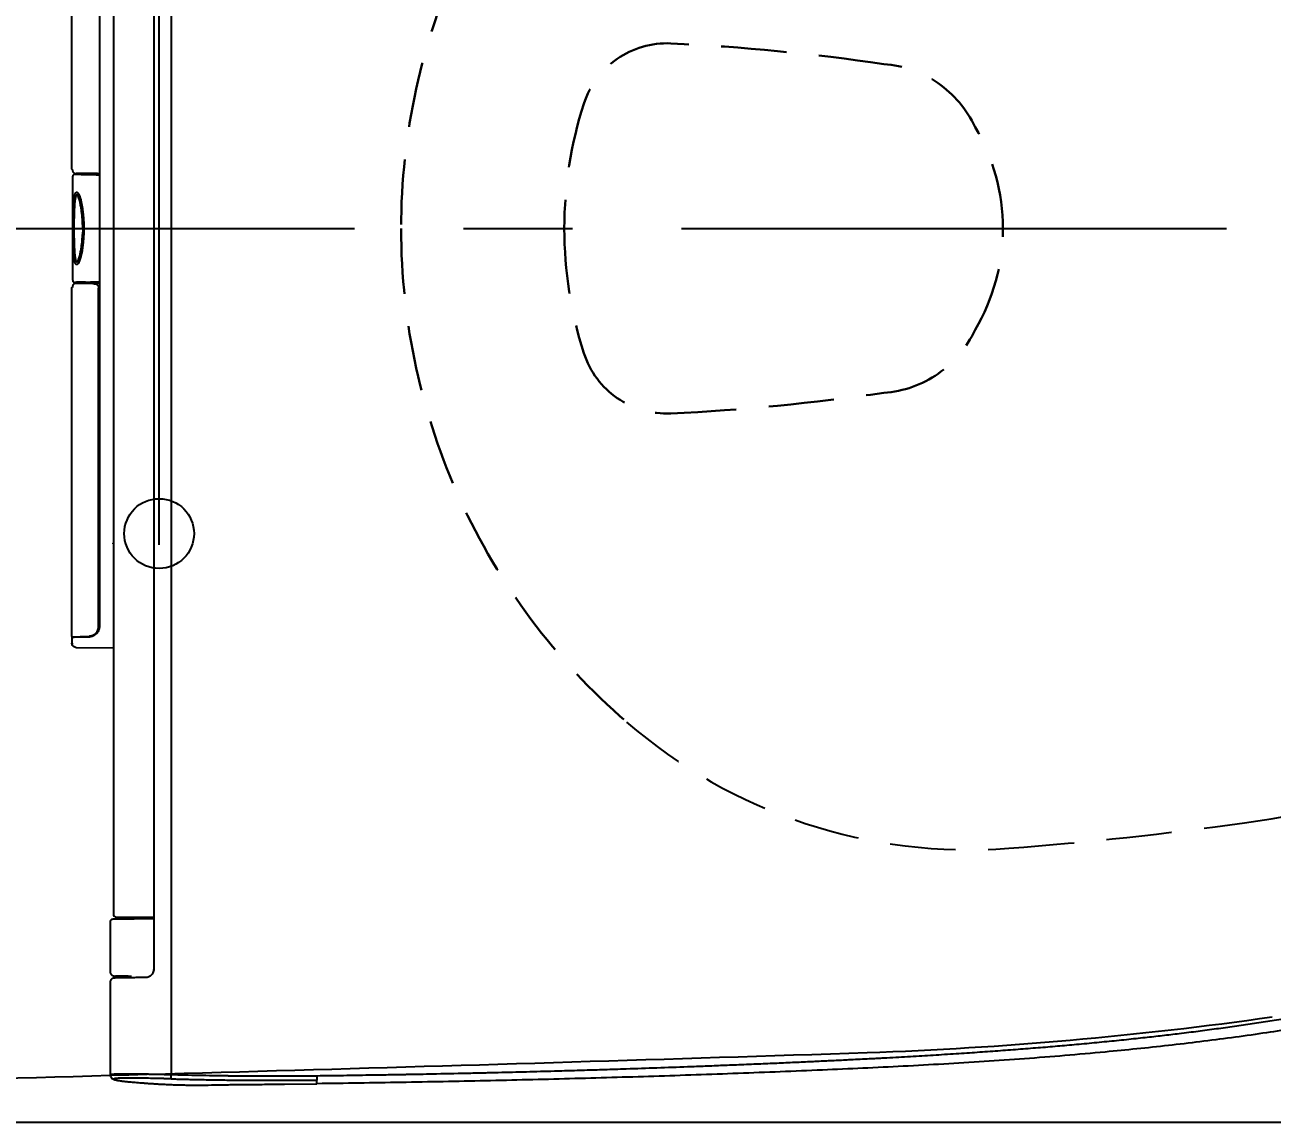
# Model space of a CAD drawing. Extents: x 76 to 2241, y -59 to 2238.
# Drawn here: x 460.6 to 746.6, y 1399 to 1650.7 of the extents above; entities that cross this region are included whole.
import ezdxf

# ---------------------------------------------------------------- set-up
doc = ezdxf.new("R2010")
doc.units = 0
doc.header["$LTSCALE"] = 20
doc.header["$MEASUREMENT"] = 0
for name, pattern in [('CENTER', [2, 1.25, -0.25, 0.25, -0.25]), ('HIDDEN', [0.375, 0.25, -0.125]), ('SLD-실선', [0])]:
    doc.linetypes.add(name, pattern=pattern)
doc.layers.get('0').update_dxf_attribs({"linetype": 'CONTINUOUS'})
doc.layers.get('DEFPOINTS').update_dxf_attribs({"linetype": 'CONTINUOUS'})
for name, color, linetype in [('3', 3, 'CONTINUOUS'), ('CENTER', 2, 'CENTER'), ('THIN', 8, 'CONTINUOUS')]:
    doc.layers.add(name, color=color, linetype=linetype)
doc.styles.get("Standard").update_dxf_attribs({"font": 'NanumGothic.ttf'})
doc.dimstyles.get("Standard").update_dxf_attribs({"dimtxt": 2.7, "dimasz": 2, "dimexe": 2, "dimexo": 1, "dimgap": 1.5, "dimtad": 1, "dimlfac": 10, "dimzin": 0, "dimdsep": 46, "dimtxsty": 'Standard', "dimcen": 0, "dimclrt": 2, "dimadec": 0, "dimazin": 0, "dimtfac": 1, "dimtofl": 0, "dimtmove": 0, "dimatfit": 3, "dimfxl": 0, "dimtolj": 1, "dimtzin": 0, "dimarcsym": 0})

# ---------------------------------------------------------------- blocks, each defined once
blk = doc.blocks.new('*D22')
at = {"color": 3, "lineweight": -2}
for p, q in [((261.34, 1796.72), (261.34, 1963.46)), ((961.34, 1609.02), (961.34, 1963.46)), ((281.34, 1953.46), (941.34, 1953.46))]:
    blk.add_line(p, q, dxfattribs=at)
at = {"color": 3}
for points in [[(281.34, 1956.8), (281.34, 1950.13), (261.34, 1953.46)], [(941.34, 1956.8), (941.34, 1950.13), (961.34, 1953.46)]]:
    blk.add_solid(points, dxfattribs=at)
at = {"layer": 'DEFPOINTS', "color": 0}
for p in [(961.34, 1953.46), (261.34, 1791.72), (961.34, 1604.02)]:
    blk.add_point(p, dxfattribs=at)
at = {"color": 2, "insert": (641.34, 1979.69), "char_height": 30, "attachment_point": 5}
blk.add_mtext('\\A1;700', dxfattribs=at)
blk = doc.blocks.new('*D23')
at = {"color": 3, "lineweight": -2}
for p, q in [((491.34, 1531.42), (491.34, 1889.51)), ((961.34, 1609.02), (961.34, 1889.51)), ((511.34, 1879.51), (941.34, 1879.51))]:
    blk.add_line(p, q, dxfattribs=at)
at = {"color": 3}
for points in [[(511.34, 1882.85), (511.34, 1876.18), (491.34, 1879.51)], [(941.34, 1882.85), (941.34, 1876.18), (961.34, 1879.51)]]:
    blk.add_solid(points, dxfattribs=at)
at = {"layer": 'DEFPOINTS', "color": 0}
for p in [(961.34, 1879.51), (961.34, 1604.02), (491.34, 1526.42)]:
    blk.add_point(p, dxfattribs=at)
at = {"color": 2, "insert": (726.34, 1905.74), "char_height": 30, "attachment_point": 5}
blk.add_mtext('\\A1;470', dxfattribs=at)
blk = doc.blocks.new('*D24')
at = {"color": 3, "lineweight": -2}
for p, q in [((278.34, 1809.02), (1105.15, 1809.02)), ((1095.15, 1789.02), (1095.15, 1419.02)), ((278.34, 1399.02), (1105.15, 1399.02))]:
    blk.add_line(p, q, dxfattribs=at)
at = {"color": 3}
for points in [[(1091.81, 1789.02), (1098.48, 1789.02), (1095.15, 1809.02)], [(1091.81, 1419.02), (1098.48, 1419.02), (1095.15, 1399.02)]]:
    blk.add_solid(points, dxfattribs=at)
at = {"layer": 'DEFPOINTS', "color": 0}
for p in [(273.34, 1809.02), (273.34, 1399.02), (1095.15, 1399.02)]:
    blk.add_point(p, dxfattribs=at)
at = {"color": 2, "insert": (1068.92, 1604.02), "char_height": 30, "attachment_point": 5, "rotation": 90}
blk.add_mtext('\\A1;410', dxfattribs=at)
blk = doc.blocks.new('A$C20b64e20')
at = {"color": 2, "linetype": 'SLD-실선', "lineweight": 25}
for p, q in [((102.73, 490), (101.4, 490)), ((101.4, 490), (101.4, 489.97)), ((102.79, 486.17), (102.73, 490)), ((102.79, 486.08), (102.74, 489.8)), ((102.94, 490), (182.94, 490)), ((102.94, 490), (102.95, 489.99)), ((184.12, 489.34), (184.12, 484.5)), ((208.42, 489.85), (184.62, 489.85)), ((208.92, 484.5), (208.92, 489.34)), ((210.11, 490), (290.11, 490)), ((100.4, 489), (100.32, 480.5)), ((100.4, 489.01), (100.4, 489)), ((183.94, 489), (183.94, 484.26)), ((209.11, 484.26), (209.11, 489)), ((105.18, 483.89), (182.85, 483.89)), ((141.97, 483.89), (105.18, 483.89)), ((105.18, 483.89), (105.18, 483.89)), ((287.76, 483.7), (105.29, 483.7)), ((182.98, 483.9), (182.85, 483.89)), ((184.12, 484.5), (184.2, 484.47)), ((184.23, 483.7), (184.23, 485.73)), ((208.82, 483.7), (208.82, 485.73)), ((208.92, 484.5), (208.85, 484.47)), ((1.47, 480.69), (1.53, 480.76)), ((1.62, 480.9), (1.51, 480.78)), ((23.55, 481.25), (2.4, 481.25)), ((37.42, 481.25), (26.08, 481.25)), ((25, 479.99), (25, 480.01)), ((25, 479.95), (25, 479.99)), ((25, 479.99), (25, 479.8)), ((25, 479.77), (25, 479.95)), ((38.04, 480.51), (38.04, 480.48)), ((99.74, 480.5), (39.22, 480.5)), ((124.14, 480.48), (102.23, 480.48)), ((124.14, 480.48), (124.14, 480.49)), ((267.37, 480.5), (125.68, 480.5)), ((38.52, 475), (38.11, 475)), ((38.12, 473.85), (38.52, 473.85)), ((26.67, 471.24), (26.35, 471.27)), ((366.38, 471.24), (26.67, 471.24)), ((390.61, 467.25), (2.43, 467.25)), ((0.23, 441.26), (0.32, 433.85))]:
    blk.add_line(p, q, dxfattribs=at)
at = {"color": 2, "linetype": 'SLD-실선', "lineweight": 25, "flags": 128}
for points in [[(196.52, 489.55), (196.52, 489.59), (196.52, 489.63), (196.52, 489.67), (196.52, 489.7), (196.52, 489.72), (196.52, 489.75), (196.52, 489.77), (196.52, 489.78)], [(196.52, 487.54), (196.52, 487.52), (196.52, 487.49), (196.52, 487.47), (196.52, 487.44), (196.52, 487.4), (196.52, 487.36), (196.52, 487.32), (196.52, 487.27)]]:
    blk.add_lwpolyline(points, dxfattribs=at)
at = {"color": 2, "linetype": 'SLD-실선', "lineweight": 25}
for centre, radius, start, end in [((183.19, 484.47), 1, 310.1664, 359.9908), ((39.22, 479.8), 0.7, 90, 180)]:
    blk.add_arc(centre, radius, start, end, dxfattribs=at)
for centre, major_axis, start_param, end_param in [((183.12, 484.5), (0.895, -0.447), 5.819571, 6.746726), ((209.92, 484.5), (0.895, 0.447), 2.678052, 3.605207)]:
    blk.add_ellipse(centre, major_axis=major_axis, ratio=0.99981, start_param=start_param, end_param=end_param, dxfattribs=at)
for points, knots in [([(100.4, 489.01), (100.41, 489.13), (100.44, 489.35), (100.61, 489.65), (100.87, 489.87), (101.15, 489.99), (101.33, 490), (101.4, 490)], [0, 0, 0, 0, 0.215892, 0.431783, 0.647675, 0.863567, 1, 1, 1, 1]), ([(101.4, 489.98), (101.37, 489.98), (101.31, 490), (101.26, 489.99), (101.22, 489.99)], [0, 0, 0, 0, 0.476341, 1, 1, 1, 1]), ([(102.88, 489.99), (102.88, 489.99), (102.86, 489.99), (102.83, 489.97), (102.79, 489.94), (102.75, 489.88), (102.74, 489.83), (102.74, 489.8)], [0, 0, 0, 0, 0.072215, 0.223548, 0.380815, 0.691572, 1, 1, 1, 1]), ([(102.74, 489.8), (102.75, 489.79), (102.76, 489.78), (102.78, 489.66), (102.8, 489.46), (102.82, 489.18), (102.84, 488.85), (102.86, 488.48), (102.88, 488.09), (102.9, 487.64), (102.92, 487.15), (102.94, 486.62), (102.95, 486.23), (102.95, 486.03)], [0, 0, 0, 0, 0.100048, 0.199961, 0.300137, 0.400044, 0.500144, 0.583535, 0.666787, 0.750259, 0.833549, 0.917197, 1, 1, 1, 1]), ([(102.95, 489.99), (102.94, 489.99), (102.91, 490), (102.89, 490), (102.88, 489.99)], [0, 0, 0, 0, 0.533762, 1, 1, 1, 1]), ([(183.01, 489.92), (183.01, 489.92), (183, 489.96), (182.97, 489.99), (182.95, 490), (182.94, 490)], [0, 0, 0, 0, 0.019314, 0.527716, 1, 1, 1, 1]), ([(183.92, 489.21), (183.91, 489.25), (183.89, 489.35), (183.82, 489.5), (183.71, 489.63), (183.59, 489.74), (183.43, 489.83), (183.23, 489.91), (183.08, 489.92), (183, 489.92)], [0, 0, 0, 0, 0.203006, 0.408556, 0.578286, 0.684925, 0.784928, 0.887426, 1, 1, 1, 1]), ([(183.94, 489), (183.94, 489.07), (183.94, 489.14), (183.92, 489.21), (183.92, 489.21)], [0, 0, 0, 0, 0.956448, 1, 1, 1, 1]), ([(184.62, 489.85), (184.57, 489.84), (184.46, 489.83), (184.31, 489.75), (184.19, 489.62), (184.13, 489.48), (184.13, 489.38), (184.12, 489.34)], [0, 0, 0, 0, 0.2116297, 0.4232354, 0.6356205, 0.8502387, 1, 1, 1, 1]), ([(184.22, 486.92), (184.22, 487.12), (184.21, 487.52), (184.19, 488.04), (184.18, 488.49), (184.16, 488.86), (184.14, 489.15), (184.13, 489.28), (184.12, 489.34)], [0, 0, 0, 0, 0.165325, 0.330107, 0.495456, 0.663808, 0.831598, 1, 1, 1, 1]), ([(195.08, 487.31), (194.8, 487.33), (194.24, 487.36), (193.4, 487.43), (192.58, 487.52), (191.76, 487.63), (191.09, 487.74), (190.58, 487.85), (190.2, 487.94), (189.9, 488.01), (189.67, 488.08), (189.53, 488.12), (189.4, 488.16), (189.27, 488.2), (189.15, 488.25), (188.98, 488.31), (188.78, 488.39), (188.61, 488.49), (188.49, 488.56), (188.41, 488.61), (188.35, 488.67), (188.27, 488.75), (188.22, 488.84), (188.21, 488.93), (188.23, 489.02), (188.29, 489.09), (188.36, 489.15), (188.41, 489.18), (188.5, 489.23), (188.63, 489.29), (188.84, 489.35), (189.1, 489.41), (189.4, 489.47), (189.7, 489.51), (190, 489.55), (190.33, 489.58), (190.68, 489.61), (191.07, 489.64), (191.47, 489.67), (191.91, 489.69), (192.47, 489.72), (193.17, 489.74), (194, 489.76), (194.84, 489.77), (195.68, 489.78), (196.24, 489.78), (196.52, 489.78)], [0, 0, 0, 0, 0.049107, 0.096859, 0.144568, 0.193432, 0.2412, 0.264604, 0.286988, 0.312037, 0.321607, 0.330884, 0.339875, 0.348589, 0.357034, 0.365221, 0.384556, 0.40223, 0.410537, 0.418542, 0.426294, 0.433845, 0.45341, 0.463026, 0.472726, 0.491057, 0.497299, 0.50366, 0.510173, 0.524614, 0.540036, 0.560111, 0.582155, 0.600395, 0.618898, 0.638629, 0.660637, 0.683747, 0.707991, 0.733399, 0.759996, 0.806524, 0.855093, 0.903837, 0.951605, 1, 1, 1, 1]), ([(196.52, 489.55), (196.07, 489.55), (195.16, 489.55), (193.81, 489.52), (192.69, 489.49), (191.8, 489.45), (191.15, 489.41), (190.57, 489.36), (190.07, 489.31), (189.64, 489.24), (189.31, 489.18), (189.09, 489.11), (188.96, 489.05), (188.86, 488.99), (188.82, 488.92), (188.81, 488.85), (188.85, 488.77), (188.94, 488.69), (189.07, 488.62), (189.22, 488.54), (189.46, 488.44), (189.79, 488.33), (190.22, 488.21), (190.68, 488.1), (191.3, 487.97), (192.11, 487.84), (193.1, 487.71), (194.11, 487.62), (194.78, 487.59), (195.12, 487.57)], [0, 0, 0, 0, 0.0872469, 0.1743875, 0.2612782, 0.3045583, 0.3476324, 0.3904012, 0.4221274, 0.4532771, 0.4833923, 0.4978202, 0.5114951, 0.5241294, 0.5357322, 0.5468015, 0.558347, 0.5709749, 0.5846334, 0.5990396, 0.6139531, 0.6446742, 0.6761307, 0.7079692, 0.7400771, 0.8046763, 0.8696397, 0.9347688, 1, 1, 1, 1]), ([(196.52, 489.78), (196.7, 489.78), (197.05, 489.78), (197.58, 489.78), (198.1, 489.78), (198.62, 489.77), (199.15, 489.76), (199.68, 489.75), (200.19, 489.73), (200.65, 489.71), (201.07, 489.7), (201.43, 489.68), (201.78, 489.66), (202.11, 489.63), (202.43, 489.61), (202.75, 489.58), (203.08, 489.55), (203.42, 489.5), (203.73, 489.46), (204.01, 489.4), (204.2, 489.35), (204.33, 489.31), (204.42, 489.28), (204.5, 489.25), (204.62, 489.2), (204.72, 489.13), (204.78, 489.06), (204.83, 488.97), (204.84, 488.89), (204.81, 488.82), (204.78, 488.77), (204.73, 488.7), (204.64, 488.61), (204.5, 488.52), (204.38, 488.45), (204.27, 488.4), (204.14, 488.34), (203.95, 488.27), (203.68, 488.17), (203.3, 488.05), (202.9, 487.95), (202.5, 487.86), (201.97, 487.75), (201.29, 487.63), (200.47, 487.52), (199.65, 487.43), (198.81, 487.36), (198.25, 487.33), (197.96, 487.31)], [0, 0, 0, 0, 0.030322, 0.060393, 0.090225, 0.119833, 0.151095, 0.181532, 0.211163, 0.240012, 0.262259, 0.283677, 0.304282, 0.324088, 0.343114, 0.36138, 0.383048, 0.403252, 0.426148, 0.443876, 0.460291, 0.468055, 0.475553, 0.482809, 0.489851, 0.508931, 0.518146, 0.527297, 0.54657, 0.553014, 0.559537, 0.566183, 0.58147, 0.597769, 0.60642, 0.615454, 0.624903, 0.634797, 0.657848, 0.683009, 0.709689, 0.733586, 0.758801, 0.806568, 0.855431, 0.90314, 0.950891, 1, 1, 1, 1]), ([(196.52, 489.55), (196.52, 489.38), (196.52, 489.03), (196.52, 488.58), (196.52, 488.17), (196.52, 487.81), (196.52, 487.63), (196.52, 487.54)], [0, 0, 0, 0, 0.187867, 0.374073, 0.559609, 0.77876, 1, 1, 1, 1]), ([(197.92, 487.57), (198.26, 487.59), (198.94, 487.62), (199.94, 487.71), (200.94, 487.84), (201.74, 487.97), (202.37, 488.1), (202.83, 488.21), (203.26, 488.33), (203.59, 488.44), (203.83, 488.54), (203.98, 488.62), (204.11, 488.69), (204.19, 488.77), (204.23, 488.85), (204.23, 488.92), (204.18, 488.99), (204.09, 489.05), (203.96, 489.11), (203.74, 489.18), (203.41, 489.24), (202.98, 489.31), (202.47, 489.36), (201.89, 489.41), (201.24, 489.45), (200.36, 489.49), (199.24, 489.52), (197.89, 489.55), (196.98, 489.55), (196.52, 489.55)], [0, 0, 0, 0, 0.0652312, 0.1303603, 0.1953237, 0.2599228, 0.2920309, 0.3238693, 0.3553258, 0.3860469, 0.4009604, 0.4153666, 0.4290251, 0.441653, 0.4531985, 0.4642678, 0.4758706, 0.4885049, 0.5021798, 0.5166077, 0.5467228, 0.5778726, 0.6095988, 0.6523676, 0.6954418, 0.7387218, 0.8256125, 0.9127531, 1, 1, 1, 1]), ([(208.92, 489.34), (208.92, 489.4), (208.91, 489.52), (208.82, 489.67), (208.69, 489.78), (208.55, 489.84), (208.46, 489.85), (208.42, 489.85)], [0, 0, 0, 0, 0.218189, 0.436441, 0.653004, 0.866907, 1, 1, 1, 1]), ([(208.83, 486.92), (208.83, 487.12), (208.84, 487.52), (208.86, 488.04), (208.87, 488.49), (208.89, 488.86), (208.91, 489.15), (208.92, 489.28), (208.92, 489.34)], [0, 0, 0, 0, 0.165325, 0.330107, 0.495456, 0.663808, 0.831598, 1, 1, 1, 1]), ([(209.13, 489.2), (209.13, 489.2), (209.11, 489.14), (209.11, 489.07), (209.11, 489)], [0, 0, 0, 0, 0.009009, 1, 1, 1, 1]), ([(210.04, 489.92), (209.98, 489.92), (209.85, 489.91), (209.67, 489.86), (209.51, 489.78), (209.38, 489.68), (209.27, 489.56), (209.2, 489.44), (209.15, 489.31), (209.13, 489.24), (209.13, 489.2)], [0, 0, 0, 0, 0.089363, 0.183136, 0.286331, 0.402586, 0.534444, 0.68372, 0.851756, 1, 1, 1, 1]), ([(210.11, 490), (210.09, 490), (210.07, 489.99), (210.05, 489.94), (210.03, 489.92)], [0, 0, 0, 0, 0.5313019, 1, 1, 1, 1]), ([(183.85, 484.88), (183.85, 485.05), (183.86, 485.38), (183.86, 485.85), (183.87, 486.3), (183.87, 486.77), (183.88, 487.24), (183.88, 487.7), (183.89, 488.06), (183.9, 488.35), (183.9, 488.56), (183.91, 488.74), (183.92, 488.88), (183.92, 488.99), (183.93, 489.04), (183.94, 489.02), (183.94, 489)], [0, 0, 0, 0, 0.058512, 0.117158, 0.176175, 0.235793, 0.31834, 0.401373, 0.485453, 0.549794, 0.614445, 0.679635, 0.745586, 0.829341, 0.914011, 1, 1, 1, 1]), ([(184.22, 486.92), (184.22, 486.84), (184.23, 486.69), (184.23, 486.4), (184.23, 486.07), (184.23, 485.84), (184.23, 485.73)], [0, 0, 0, 0, 0.2501217, 0.4999977, 0.7500748, 1, 1, 1, 1]), ([(196.52, 487.27), (196.28, 487.27), (195.8, 487.28), (195.32, 487.3), (195.08, 487.31)], [0, 0, 0, 0, 0.510516, 1, 1, 1, 1]), ([(196.52, 487.54), (196.29, 487.54), (195.82, 487.54), (195.36, 487.56), (195.12, 487.57)], [0, 0, 0, 0, 0.500895, 1, 1, 1, 1]), ([(196.52, 487.54), (196.76, 487.54), (197.23, 487.54), (197.69, 487.56), (197.92, 487.57)], [0, 0, 0, 0, 0.500895, 1, 1, 1, 1]), ([(197.96, 487.31), (197.73, 487.3), (197.25, 487.28), (196.77, 487.27), (196.52, 487.27)], [0, 0, 0, 0, 0.4894848, 1, 1, 1, 1]), ([(208.82, 485.73), (208.82, 485.84), (208.82, 486.07), (208.82, 486.4), (208.82, 486.69), (208.82, 486.84), (208.83, 486.92)], [0, 0, 0, 0, 0.2499252, 0.5000023, 0.7498783, 1, 1, 1, 1]), ([(105.29, 483.7), (105.16, 483.71), (104.91, 483.72), (104.55, 483.81), (104.21, 483.94), (103.9, 484.11), (103.62, 484.33), (103.37, 484.59), (103.16, 484.88), (102.99, 485.2), (102.87, 485.52), (102.8, 485.85), (102.79, 486.06), (102.79, 486.17)], [0, 0, 0, 0, 0.083574, 0.167161, 0.250564, 0.334, 0.420544, 0.507135, 0.604384, 0.701698, 0.800955, 0.900598, 1, 1, 1, 1]), ([(103.65, 484.5), (103.59, 484.56), (103.46, 484.69), (103.3, 484.91), (103.17, 485.14), (103.07, 485.38), (103.01, 485.58), (102.98, 485.76), (102.96, 485.9), (102.96, 486), (102.95, 486.03)], [0, 0, 0, 0, 0.134587, 0.284692, 0.450635, 0.597156, 0.740459, 0.824286, 0.933304, 1, 1, 1, 1]), ([(102.95, 486.03), (102.96, 485.98), (102.96, 485.89), (102.98, 485.77), (103, 485.65), (103.03, 485.52), (103.07, 485.4), (103.11, 485.29), (103.16, 485.18), (103.21, 485.08), (103.26, 484.98), (103.31, 484.9), (103.38, 484.8), (103.44, 484.72), (103.5, 484.66), (103.54, 484.61), (103.58, 484.57), (103.61, 484.53), (103.64, 484.51), (103.65, 484.5)], [0, 0, 0, 0, 0.105229, 0.164435, 0.242206, 0.323642, 0.399154, 0.472764, 0.544502, 0.605622, 0.665461, 0.724042, 0.781389, 0.850912, 0.892716, 0.917943, 0.94677, 0.980411, 1, 1, 1, 1]), ([(104.48, 484), (104.41, 484.03), (104.26, 484.08), (104.04, 484.2), (103.83, 484.34), (103.71, 484.44), (103.65, 484.5)], [0, 0, 0, 0, 0.230077, 0.472205, 0.728304, 1, 1, 1, 1]), ([(103.65, 484.5), (103.65, 484.5), (103.66, 484.49), (103.68, 484.47), (103.73, 484.42), (103.84, 484.34), (104.05, 484.19), (104.36, 484.03), (104.77, 483.91), (105.04, 483.9), (105.18, 483.89)], [0, 0, 0, 0, 0.007116, 0.021179, 0.070151, 0.138811, 0.272412, 0.527346, 0.765217, 1, 1, 1, 1]), ([(104.48, 484), (104.59, 483.97), (104.82, 483.9), (105.06, 483.89), (105.18, 483.89)], [0, 0, 0, 0, 0.4958118, 1, 1, 1, 1]), ([(183.85, 484.88), (183.85, 484.83), (183.85, 484.73), (183.81, 484.59), (183.76, 484.45), (183.67, 484.3), (183.53, 484.15), (183.38, 484.03), (183.21, 483.95), (183.07, 483.91), (182.99, 483.9), (182.98, 483.9)], [0, 0, 0, 0, 0.11943, 0.224116, 0.314096, 0.461663, 0.596647, 0.724646, 0.847789, 0.967008, 1, 1, 1, 1]), ([(183.94, 484.26), (183.94, 484.22), (183.95, 484.15), (183.97, 484.07), (183.99, 484.03), (184, 484.03)], [0, 0, 0, 0, 0.4611353, 0.8937137, 1, 1, 1, 1]), ([(184.2, 484.47), (184.2, 484.46), (184.2, 484.45), (184.2, 484.36), (184.21, 484.23), (184.21, 484.04), (184.22, 483.86), (184.22, 483.74), (184.22, 483.7)], [0, 0, 0, 0, 0.1848, 0.369643, 0.553036, 0.736621, 0.92224, 1, 1, 1, 1]), ([(208.85, 484.47), (208.85, 484.46), (208.85, 484.45), (208.84, 484.36), (208.84, 484.22), (208.83, 484.04), (208.83, 483.89), (208.83, 483.81)], [0, 0, 0, 0, 0.200416, 0.40088, 0.59977, 0.798869, 1, 1, 1, 1]), ([(208.83, 483.81), (208.83, 483.81), (208.83, 483.78), (208.83, 483.74), (208.83, 483.7)], [0, 0, 0, 0, 0.002054, 1, 1, 1, 1]), ([(209.06, 484.04), (209.06, 484.04), (209.08, 484.07), (209.1, 484.15), (209.1, 484.22), (209.11, 484.26)], [0, 0, 0, 0, 0.061605, 0.510632, 1, 1, 1, 1]), ([(1.47, 480.69), (1.43, 480.64), (1.37, 480.55), (1.3, 480.38), (1.25, 480.23), (1.21, 480.11), (1.19, 480), (1.16, 479.88), (1.13, 479.75), (1.11, 479.61), (1.08, 479.46), (1.05, 479.28), (1.02, 479.05), (0.98, 478.78), (0.94, 478.44), (0.89, 478.03), (0.84, 477.57), (0.79, 477.07), (0.73, 476.52), (0.68, 475.89), (0.62, 475.19), (0.55, 474.41), (0.51, 473.84), (0.49, 473.55)], [0, 0, 0, 0, 0.0428177, 0.0858646, 0.122486, 0.1532157, 0.1818455, 0.209494, 0.240849, 0.2709053, 0.3014855, 0.3385988, 0.3784319, 0.4240746, 0.4755359, 0.5328271, 0.595962, 0.6530544, 0.7142284, 0.7794961, 0.8488708, 0.9223672, 1, 1, 1, 1]), ([(2.42, 481.25), (2.34, 481.25), (2.18, 481.24), (1.95, 481.16), (1.77, 481.05), (1.67, 480.95), (1.62, 480.9)], [0, 0, 0, 0, 0.238702, 0.486366, 0.742561, 1, 1, 1, 1]), ([(2.4, 481.25), (2.4, 481.25), (2.42, 481.26), (2.44, 481.21), (2.47, 481.12), (2.5, 480.98), (2.52, 480.82), (2.53, 480.62), (2.55, 480.37), (2.56, 480.05), (2.58, 479.65), (2.59, 479.25), (2.59, 478.87), (2.6, 478.54), (2.6, 478.19), (2.6, 477.81), (2.6, 477.31), (2.6, 476.66), (2.59, 475.83), (2.58, 474.94), (2.57, 473.99), (2.56, 473.04), (2.54, 472.1), (2.53, 471.18), (2.51, 470.23), (2.48, 469.26), (2.46, 468.26), (2.44, 467.59), (2.43, 467.25)], [0, 0, 0, 0, 0.009926, 0.053087, 0.096172, 0.128441, 0.160667, 0.192852, 0.224996, 0.266536, 0.308674, 0.351413, 0.377347, 0.403497, 0.429863, 0.456446, 0.483246, 0.531425, 0.580381, 0.630111, 0.680618, 0.731901, 0.775234, 0.819107, 0.86352, 0.908473, 0.953966, 1, 1, 1, 1]), ([(24.6, 479.28), (24.6, 479.29), (24.59, 479.45), (24.59, 479.67), (24.58, 479.91), (24.57, 480.07), (24.57, 480.2), (24.56, 480.31), (24.55, 480.39), (24.54, 480.46), (24.52, 480.51), (24.51, 480.56), (24.49, 480.61), (24.48, 480.64), (24.47, 480.66), (24.46, 480.68), (24.44, 480.71), (24.42, 480.76), (24.38, 480.82), (24.33, 480.89), (24.27, 480.96), (24.18, 481.03), (24.07, 481.11), (23.91, 481.19), (23.73, 481.25), (23.6, 481.25), (23.53, 481.25)], [0, 0, 0, 0, 0.0188008, 0.1860623, 0.2894539, 0.3889601, 0.4824617, 0.5678399, 0.6429792, 0.7027698, 0.7496851, 0.7820983, 0.7972916, 0.8027058, 0.8071285, 0.8109733, 0.8146308, 0.8222782, 0.8390578, 0.8537311, 0.866925, 0.8804282, 0.9099953, 0.9397136, 0.9695516, 1, 1, 1, 1]), ([(26.09, 481.25), (26.01, 481.25), (25.86, 481.24), (25.69, 481.18), (25.58, 481.13), (25.52, 481.1), (25.47, 481.06), (25.4, 481.01), (25.35, 480.96), (25.3, 480.92), (25.27, 480.88), (25.24, 480.84), (25.21, 480.8), (25.18, 480.76), (25.15, 480.71), (25.13, 480.67), (25.1, 480.6), (25.07, 480.49), (25.04, 480.35), (25.01, 480.19), (25.01, 480.07), (25.01, 480.01)], [0, 0, 0, 0, 0.063924, 0.130104, 0.163108, 0.178321, 0.19264, 0.220951, 0.249435, 0.262874, 0.276225, 0.29071, 0.308464, 0.331825, 0.362864, 0.403045, 0.452059, 0.572733, 0.716744, 0.875721, 1, 1, 1, 1]), ([(38.04, 480.51), (38.04, 480.55), (38.03, 480.63), (38.02, 480.72), (38.01, 480.79), (37.99, 480.84), (37.98, 480.88), (37.96, 480.92), (37.95, 480.94), (37.94, 480.96), (37.93, 480.97), (37.92, 480.98), (37.91, 481), (37.9, 481.01), (37.89, 481.03), (37.87, 481.06), (37.83, 481.09), (37.79, 481.13), (37.75, 481.16), (37.72, 481.18), (37.69, 481.19), (37.66, 481.2), (37.63, 481.22), (37.61, 481.23), (37.57, 481.24), (37.5, 481.25), (37.45, 481.25), (37.42, 481.25)], [0, 0, 0, 0, 0.163211, 0.326682, 0.469198, 0.5801, 0.656016, 0.688023, 0.710047, 0.717958, 0.724253, 0.729437, 0.734158, 0.739065, 0.744589, 0.758073, 0.793553, 0.833613, 0.868725, 0.882412, 0.893919, 0.903909, 0.913105, 0.922176, 0.931604, 0.952332, 1, 1, 1, 1]), ([(24.66, 473.17), (24.66, 473.41), (24.66, 473.91), (24.65, 474.63), (24.65, 475.33), (24.64, 476.02), (24.64, 476.67), (24.63, 477.28), (24.62, 477.86), (24.62, 478.31), (24.61, 478.67), (24.6, 478.94), (24.6, 479.14), (24.6, 479.23), (24.6, 479.25)], [0, 0, 0, 0, 0.087049, 0.175527, 0.269707, 0.365582, 0.466252, 0.569069, 0.67461, 0.783405, 0.849143, 0.916915, 0.986803, 1, 1, 1, 1]), ([(24.95, 476.37), (24.95, 476.57), (24.95, 476.95), (24.96, 477.49), (24.96, 477.8), (24.96, 477.96)], [0, 0, 0, 0, 0.333561, 0.666243, 1, 1, 1, 1]), ([(24.96, 477.96), (24.96, 478.11), (24.97, 478.43), (24.98, 478.83), (24.98, 479.19), (24.99, 479.5), (24.99, 479.69), (25, 479.77), (25, 479.77)], [0, 0, 0, 0, 0.195015, 0.389617, 0.584683, 0.779506, 0.973927, 1, 1, 1, 1]), ([(38.12, 471.24), (38.12, 471.45), (38.12, 471.97), (38.12, 472.78), (38.12, 473.53), (38.11, 474.15), (38.11, 474.64), (38.11, 475.11), (38.11, 475.57), (38.1, 476.01), (38.1, 476.47), (38.1, 476.93), (38.09, 477.39), (38.09, 477.83), (38.09, 478.24), (38.08, 478.62), (38.08, 478.98), (38.07, 479.33), (38.07, 479.65), (38.06, 479.92), (38.05, 480.15), (38.05, 480.34), (38.04, 480.43), (38.04, 480.48)], [0, 0, 0, 0, 0.04707, 0.113607, 0.180354, 0.219516, 0.258517, 0.297442, 0.33638, 0.375417, 0.41464, 0.460931, 0.506983, 0.552938, 0.598942, 0.64514, 0.691675, 0.743558, 0.79498, 0.846135, 0.897224, 0.948446, 1, 1, 1, 1]), ([(38.52, 479.8), (38.52, 479.8), (38.52, 479.8), (38.52, 479.76), (38.52, 479.67), (38.52, 479.52), (38.52, 479.3), (38.52, 478.97), (38.52, 478.54), (38.52, 478.1), (38.52, 477.69), (38.52, 477.25), (38.52, 476.77), (38.52, 476.27), (38.52, 475.74), (38.52, 475.19), (38.52, 474.62), (38.52, 474.02), (38.52, 473.39), (38.52, 472.75), (38.52, 472.03), (38.52, 471.52), (38.52, 471.24)], [0, 0, 0, 0, 0.024397, 0.071363, 0.120069, 0.168672, 0.217411, 0.291511, 0.365647, 0.414723, 0.463692, 0.512801, 0.560432, 0.607967, 0.655631, 0.702079, 0.748438, 0.794918, 0.843141, 0.891263, 0.939519, 1, 1, 1, 1]), ([(102.23, 480.48), (102.11, 480.48), (101.87, 480.48), (101.51, 480.49), (101.1, 480.49), (100.65, 480.5), (100.18, 480.5), (99.89, 480.5), (99.74, 480.5)], [0, 0, 0, 0, 0.139619, 0.279214, 0.419506, 0.616891, 0.816181, 1, 1, 1, 1]), ([(125.68, 480.5), (125.61, 480.5), (125.45, 480.5), (125.17, 480.5), (124.85, 480.49), (124.5, 480.49), (124.26, 480.48), (124.14, 480.48)], [0, 0, 0, 0, 0.168364, 0.370718, 0.578454, 0.789217, 1, 1, 1, 1]), ([(0.47, 473.46), (0.45, 473.13), (0.4, 472.45), (0.33, 471.4), (0.27, 470.33), (0.21, 469.24), (0.16, 468.15), (0.11, 467.06), (0.07, 465.98), (0.04, 464.93), (0.02, 463.9), (0.01, 462.91), (0, 461.96), (0, 461.38), (0, 461.09)], [0, 0, 0, 0, 0.083318, 0.166642, 0.249972, 0.333305, 0.416641, 0.49998, 0.58332, 0.66666, 0.749999, 0.833336, 0.91667, 1, 1, 1, 1]), ([(0.47, 473.46), (0.47, 473.49), (0.47, 473.52), (0.49, 473.55), (0.49, 473.55)], [0, 0, 0, 0, 0.932693, 1, 1, 1, 1]), ([(26.67, 471.23), (26.51, 471.24), (26.21, 471.26), (25.79, 471.41), (25.43, 471.63), (25.13, 471.91), (24.9, 472.22), (24.75, 472.55), (24.66, 472.88), (24.66, 473.1), (24.65, 473.21)], [0, 0, 0, 0, 0.138326, 0.272748, 0.403312, 0.530068, 0.653084, 0.772411, 0.888059, 1, 1, 1, 1]), ([(2.43, 467.25), (2.4, 466.21), (2.34, 464.1), (2.27, 460.9), (2.22, 457.93), (2.19, 455.92), (2.17, 454.88), (2.17, 454.56), (2.17, 454.23), (2.16, 453.91), (2.16, 453.6), (2.15, 452.63), (2.12, 450.02), (2.1, 447.34), (2.1, 445.29), (2.1, 444.83), (2.1, 444.37), (2.1, 443.98), (2.1, 443.41), (2.1, 441.98), (2.11, 439.66), (2.12, 436.73), (2.15, 434.81), (2.16, 433.87)], [0, 0, 0, 0, 0.093987, 0.189818, 0.287496, 0.360887, 0.370573, 0.380276, 0.389996, 0.399733, 0.409488, 0.417585, 0.487001, 0.644144, 0.657932, 0.671712, 0.685486, 0.699177, 0.706877, 0.736938, 0.827475, 0.915162, 1, 1, 1, 1]), ([(0, 461.09), (0.02, 459.03), (0.05, 456.43), (0.1, 453.84), (0.11, 453.3)], [0, 0, 0, 0, 0.4999836, 0.6306027, 0.6306027, 0.6306027, 0.6306027]), ([(0.11, 453.3), (0.12, 452.32), (0.14, 449.82), (0.18, 445.81), (0.21, 442.78), (0.23, 441.26)], [0.0719468, 0.0719468, 0.0719468, 0.0719468, 0.2991648, 0.6495573, 1, 1, 1, 1]), ([(196.52, 0), (195.29, 0.01), (192.82, 0.03), (189.11, 0.17), (185.41, 0.4), (181.71, 0.72), (178.05, 1.13), (174.42, 1.63), (170.83, 2.22), (167.25, 2.9), (163.67, 3.67), (160.08, 4.54), (156.5, 5.52), (152.95, 6.58), (149.43, 7.74), (145.95, 8.98), (142.54, 10.3), (139.17, 11.69), (135.84, 13.17), (132.4, 14.8), (128.84, 16.6), (125.19, 18.58), (121.59, 20.65), (118.05, 22.82), (114.59, 25.06), (111.2, 27.38), (107.9, 29.77), (104.66, 32.24), (101.46, 34.81), (98.29, 37.47), (95.18, 40.22), (92.12, 43.04), (89.13, 45.93), (86.2, 48.88), (83.33, 51.89), (80.42, 55.07), (77.46, 58.43), (74.48, 61.97), (71.57, 65.56), (68.72, 69.21), (65.95, 72.92), (63.25, 76.67), (60.61, 80.47), (58, 84.38), (55.42, 88.39), (52.87, 92.51), (50.4, 96.68), (48, 100.89), (45.68, 105.15), (43.37, 109.58), (41.09, 114.18), (38.84, 118.97), (36.7, 123.8), (34.65, 128.68), (32.7, 133.59), (30.84, 138.54), (29.01, 143.69), (27.23, 149.03), (25.48, 154.58), (23.83, 160.15), (22.28, 165.75), (20.74, 171.64), (19.24, 177.81), (17.78, 184.27), (16.41, 190.76), (15.15, 197.26), (13.97, 203.78), (12.88, 210.31), (11.84, 217.07), (10.85, 224.07), (9.92, 231.29), (9.07, 238.53), (8.29, 245.77), (7.51, 253.68), (6.76, 262.27), (6.03, 271.52), (5.39, 280.79), (4.82, 290.06), (4.31, 299.33), (3.86, 308.6), (3.29, 321.22), (2.66, 337.2), (1.99, 356.52), (1.43, 375.85), (0.97, 395.18), (0.59, 414.52), (0.41, 427.41), (0.32, 433.85)], [0, 0, 0, 0, 0.007017, 0.014034, 0.021052, 0.02807, 0.035089, 0.041982, 0.048876, 0.05577, 0.062664, 0.069683, 0.076702, 0.083721, 0.09074, 0.097759, 0.104652, 0.111545, 0.118438, 0.12533, 0.13319, 0.141049, 0.148907, 0.156765, 0.164623, 0.17234, 0.180056, 0.187772, 0.195488, 0.20336, 0.211231, 0.219101, 0.22697, 0.234838, 0.242705, 0.250571, 0.259331, 0.26809, 0.276847, 0.285604, 0.294361, 0.303117, 0.311872, 0.320626, 0.329798, 0.338969, 0.348141, 0.357313, 0.366485, 0.375658, 0.385665, 0.395672, 0.405679, 0.415684, 0.425689, 0.435693, 0.445696, 0.456698, 0.467699, 0.478698, 0.489697, 0.500695, 0.513236, 0.525776, 0.538314, 0.550852, 0.563388, 0.575924, 0.588458, 0.602245, 0.616031, 0.629816, 0.643599, 0.657382, 0.67496, 0.692537, 0.710113, 0.727687, 0.74526, 0.762831, 0.780401, 0.817002, 0.853602, 0.890203, 0.926802, 0.963402, 1, 1, 1, 1]), ([(2.16, 433.87), (2.17, 432.82), (2.2, 430.77), (2.24, 427.73), (2.29, 424.79), (2.33, 421.94), (2.37, 419.51), (2.4, 417.5), (2.42, 416.28), (2.44, 415.45), (2.45, 415), (2.45, 414.5), (2.46, 414.01), (2.47, 413.52), (2.48, 413.02), (2.52, 410.64), (2.62, 405.79), (2.74, 399.96), (2.83, 395.96), (2.87, 394.35), (2.89, 393.67), (2.9, 392.96), (2.97, 390.32), (3.08, 385.78), (3.22, 380.72), (3.32, 377.05), (3.39, 374.74), (3.45, 372.43), (3.52, 370.14), (3.6, 367.81), (3.67, 365.39), (3.88, 359.04), (4.1, 352.82), (4.32, 346.78), (4.4, 344.76), (4.48, 342.73), (4.56, 340.71), (4.64, 338.63), (4.73, 336.44), (4.85, 333.51), (5, 329.92), (5.18, 325.79), (5.36, 321.89), (5.53, 318.22), (5.69, 314.78), (5.84, 311.79), (5.97, 309.25), (6.05, 307.64), (6.11, 306.53), (6.14, 305.89), (6.18, 305.2), (6.22, 304.51), (6.25, 303.82), (6.33, 302.45), (6.44, 300.4), (6.59, 297.71), (6.75, 295.06), (6.9, 292.47), (7.07, 289.84), (7.28, 286.48), (7.55, 282.39), (7.89, 277.67), (8.24, 273.02), (8.6, 268.46), (8.97, 263.99), (9.3, 260.27), (9.58, 257.26), (9.8, 254.95), (10.02, 252.67), (10.25, 250.41), (10.48, 248.17), (10.71, 246), (10.94, 243.9), (11.17, 241.9), (11.39, 239.92), (11.62, 237.97), (11.87, 235.95), (12.12, 233.87), (12.39, 231.74), (12.67, 229.62), (12.95, 227.52), (13.23, 225.44), (13.52, 223.38), (13.82, 221.33), (14.22, 218.62), (14.73, 215.25), (15.38, 211.23), (16.04, 207.27), (16.73, 203.35), (17.44, 199.51), (18.17, 195.75), (18.93, 191.96), (19.74, 188.12), (20.6, 184.2), (21.49, 180.35), (22.39, 176.58), (23.32, 172.89), (24.26, 169.26), (25.23, 165.68), (26.23, 162.15), (27.24, 158.71), (28.29, 155.26), (29.39, 151.78), (30.27, 149.11), (30.87, 147.33), (31.18, 146.42), (31.49, 145.51), (31.81, 144.61), (32.12, 143.71), (32.77, 141.87), (33.77, 139.12), (35.16, 135.47), (36.58, 131.88), (38.01, 128.39), (39.62, 124.65), (41.4, 120.66), (43.41, 116.39), (45.43, 112.3), (47.45, 108.39), (49.46, 104.64), (51.55, 100.91), (53.71, 97.2), (55.93, 93.5), (58.12, 90), (60.25, 86.7), (62.31, 83.61), (64.4, 80.56), (66.5, 77.58), (68.46, 74.89), (70.27, 72.47), (71.94, 70.29), (73.61, 68.14), (75.27, 66.07), (77.27, 63.64), (79.62, 60.85), (82.36, 57.72), (84.5, 55.38), (85.98, 53.79), (86.81, 52.92), (87.64, 52.05), (88.47, 51.2), (89.3, 50.34), (90.14, 49.5), (90.98, 48.66), (92.37, 47.29), (94.34, 45.4), (96.89, 43.04), (99.46, 40.75), (101.87, 38.69), (104.1, 36.84), (106.16, 35.19), (108.2, 33.61), (110.24, 32.08), (112.28, 30.6), (114.35, 29.14), (116.44, 27.73), (118.55, 26.35), (120.67, 25.01), (122.8, 23.71), (125.28, 22.25), (128.09, 20.67), (131.26, 18.99), (134.46, 17.4), (137.69, 15.89), (140.92, 14.46), (144.1, 13.16), (147.22, 11.96), (150.28, 10.87), (153.37, 9.85), (156.47, 8.9), (159.66, 8), (162.94, 7.17), (166.31, 6.4), (169.7, 5.71), (173.12, 5.11), (176.55, 4.59), (180.2, 4.13), (184.09, 3.74), (188.21, 3.45), (192.36, 3.27), (195.13, 3.25), (196.52, 3.24)], [0, 0, 0, 0, 0.005973, 0.011772, 0.017397, 0.022848, 0.028126, 0.03129, 0.034388, 0.035102, 0.036045, 0.036988, 0.037931, 0.038874, 0.039817, 0.04076, 0.052553, 0.067573, 0.074187, 0.075486, 0.076785, 0.078085, 0.079559, 0.091891, 0.104128, 0.108554, 0.112968, 0.117369, 0.121758, 0.126133, 0.130723, 0.135602, 0.162532, 0.166392, 0.170255, 0.174121, 0.17799, 0.181863, 0.18603, 0.190558, 0.198686, 0.20659, 0.21427, 0.221042, 0.227631, 0.234035, 0.238161, 0.242207, 0.243253, 0.244563, 0.245889, 0.24721, 0.248525, 0.249833, 0.255086, 0.260242, 0.265302, 0.270266, 0.27515, 0.280377, 0.289583, 0.298624, 0.307511, 0.31628, 0.324837, 0.333184, 0.337714, 0.342121, 0.346494, 0.350832, 0.355135, 0.359403, 0.36337, 0.367188, 0.370979, 0.374744, 0.378483, 0.382625, 0.386734, 0.390811, 0.394855, 0.398867, 0.402847, 0.406794, 0.410709, 0.418564, 0.42633, 0.434009, 0.4416, 0.449105, 0.456424, 0.463529, 0.471264, 0.478914, 0.486479, 0.493919, 0.501135, 0.508286, 0.515373, 0.522396, 0.529314, 0.535911, 0.543087, 0.550181, 0.552026, 0.553864, 0.555698, 0.557526, 0.559348, 0.561164, 0.568687, 0.576135, 0.58351, 0.59081, 0.59777, 0.606831, 0.615833, 0.624845, 0.632937, 0.641062, 0.649223, 0.657422, 0.665662, 0.673944, 0.681077, 0.688174, 0.695237, 0.702264, 0.709027, 0.714306, 0.719557, 0.724778, 0.729908, 0.734776, 0.742818, 0.750772, 0.758642, 0.760945, 0.763242, 0.765531, 0.767813, 0.770089, 0.772358, 0.774621, 0.776877, 0.783585, 0.790225, 0.796798, 0.803308, 0.80838, 0.813416, 0.818416, 0.823187, 0.828033, 0.832864, 0.83768, 0.842484, 0.847276, 0.852058, 0.856831, 0.863711, 0.87056, 0.877382, 0.884182, 0.890962, 0.897638, 0.903868, 0.910083, 0.916286, 0.92248, 0.928668, 0.935274, 0.941878, 0.948485, 0.9551, 0.961725, 0.968366, 0.976219, 0.984104, 0.992029, 1, 1, 1, 1]), ([(196.52, 3.24), (197.7, 3.25), (200.06, 3.26), (203.58, 3.39), (207.09, 3.6), (210.57, 3.89), (214.04, 4.27), (217.42, 4.72), (220.71, 5.24), (223.93, 5.82), (227.12, 6.48), (230.3, 7.22), (233.51, 8.04), (236.77, 8.95), (240.06, 9.97), (243.32, 11.06), (246.57, 12.24), (249.81, 13.5), (252.69, 14.71), (255.22, 15.83), (257.4, 16.84), (259.56, 17.88), (261.71, 18.97), (263.85, 20.09), (265.97, 21.25), (268.59, 22.72), (271.67, 24.56), (275.2, 26.79), (278.2, 28.8), (280.7, 30.55), (282.71, 32.01), (284.74, 33.53), (287.01, 35.29), (289.53, 37.31), (292.25, 39.59), (294.31, 41.39), (295.73, 42.67), (296.52, 43.39), (297.31, 44.11), (298.1, 44.84), (298.88, 45.58), (299.67, 46.33), (300.45, 47.08), (301.88, 48.47), (303.96, 50.55), (306.65, 53.34), (309.31, 56.21), (311.62, 58.78), (313.58, 61.05), (315.21, 62.97), (316.84, 64.93), (318.49, 66.96), (320.32, 69.27), (322.3, 71.84), (324.42, 74.66), (326.53, 77.56), (328.63, 80.54), (330.73, 83.59), (332.79, 86.69), (335, 90.11), (337.32, 93.83), (339.74, 97.87), (342.07, 101.92), (344.33, 106), (346.49, 110.09), (348.57, 114.21), (350.31, 117.82), (351.75, 120.92), (352.92, 123.51), (354.07, 126.14), (355.21, 128.82), (356.38, 131.66), (357.57, 134.67), (358.5, 137.08), (359.14, 138.79), (359.51, 139.79), (359.88, 140.79), (360.25, 141.8), (360.88, 143.58), (361.78, 146.14), (362.91, 149.51), (364.02, 152.93), (365.11, 156.41), (366.19, 159.99), (367.23, 163.61), (368.24, 167.24), (369.2, 170.84), (370.14, 174.48), (371.05, 178.21), (371.95, 182.02), (372.82, 185.9), (373.67, 189.83), (374.5, 193.83), (375.3, 197.92), (376.11, 202.25), (376.93, 206.84), (377.55, 210.52), (377.98, 213.14), (378.22, 214.67), (378.46, 216.2), (378.7, 217.75), (379.09, 220.35), (379.62, 224.04), (380.28, 228.84), (380.91, 233.74), (381.44, 238.1), (381.88, 241.91), (382.25, 245.19), (382.61, 248.55), (382.96, 251.99), (383.28, 255.27), (383.58, 258.44), (383.85, 261.48), (384.13, 264.61), (384.39, 267.79), (384.65, 271.03), (384.93, 274.66), (385.23, 278.7), (385.46, 281.99), (385.61, 284.15), (385.68, 285.16), (385.75, 286.18), (385.81, 287.21), (385.88, 288.23), (385.94, 289.26), (386.06, 291.15), (386.24, 293.96), (386.46, 297.71), (386.65, 301.22), (386.79, 303.64), (386.85, 304.92), (386.88, 305.38), (386.9, 305.85), (386.93, 306.3), (387, 307.7), (387.13, 310.11), (387.3, 313.58), (387.47, 317.17), (387.64, 320.87), (387.8, 324.35), (387.94, 327.58), (388.07, 330.55), (388.16, 332.74), (388.22, 334.14), (388.25, 334.72), (388.27, 335.3), (388.3, 335.89), (388.32, 336.47), (388.34, 337.06), (388.4, 338.36), (388.59, 343.17), (388.89, 351.13), (389.15, 358.56), (389.29, 362.66), (389.32, 363.78), (389.36, 364.9), (389.39, 366.01), (389.43, 367.07), (389.46, 368.09), (389.55, 370.87), (389.68, 375.44), (389.87, 382.07), (389.99, 386.87), (390.07, 389.81), (390.09, 390.62), (390.11, 391.43), (390.13, 392.24), (390.14, 393), (390.16, 393.72), (390.24, 397.08), (390.39, 403.87), (390.53, 410.76), (390.6, 415.04), (390.62, 415.87), (390.63, 416.63), (390.64, 417.35), (390.67, 418.8), (390.7, 421.03), (390.75, 424.08), (390.8, 427.25), (390.84, 430.52), (390.87, 432.74), (390.89, 433.87)], [0, 0, 0, 0, 0.006766, 0.013499, 0.020201, 0.026878, 0.033533, 0.040169, 0.046413, 0.052648, 0.058877, 0.065104, 0.071332, 0.077895, 0.084465, 0.091045, 0.09764, 0.104253, 0.110973, 0.115541, 0.120117, 0.124703, 0.1293, 0.133909, 0.138532, 0.14317, 0.151111, 0.15908, 0.167083, 0.171817, 0.176566, 0.181331, 0.186323, 0.193042, 0.199827, 0.206681, 0.208714, 0.210753, 0.212798, 0.21485, 0.216909, 0.218974, 0.221045, 0.223124, 0.230455, 0.237857, 0.245333, 0.252884, 0.25767, 0.262488, 0.267338, 0.272284, 0.277489, 0.28417, 0.290899, 0.297677, 0.304716, 0.311794, 0.318907, 0.326056, 0.335088, 0.344071, 0.353005, 0.361896, 0.370744, 0.379554, 0.38831, 0.393719, 0.399151, 0.404604, 0.410113, 0.415853, 0.422217, 0.428636, 0.430665, 0.432699, 0.434739, 0.436785, 0.438836, 0.445551, 0.452341, 0.459208, 0.466152, 0.473242, 0.480651, 0.487702, 0.494817, 0.501996, 0.509284, 0.516801, 0.524403, 0.53209, 0.539862, 0.547758, 0.555978, 0.56514, 0.574431, 0.577377, 0.580337, 0.583309, 0.586294, 0.589291, 0.598379, 0.607639, 0.617073, 0.626681, 0.632809, 0.639072, 0.645586, 0.65218, 0.658857, 0.664497, 0.67038, 0.676372, 0.682471, 0.688677, 0.694977, 0.703367, 0.711903, 0.713839, 0.715783, 0.717734, 0.719692, 0.721658, 0.723631, 0.725565, 0.732552, 0.739735, 0.747114, 0.752694, 0.75358, 0.75447, 0.755362, 0.756256, 0.757046, 0.763416, 0.770081, 0.776951, 0.784024, 0.791302, 0.796869, 0.80255, 0.808345, 0.809451, 0.81056, 0.811674, 0.812792, 0.813913, 0.815039, 0.816124, 0.821373, 0.842617, 0.861806, 0.863955, 0.866103, 0.86825, 0.870396, 0.872423, 0.874344, 0.876269, 0.888351, 0.900529, 0.914282, 0.915833, 0.917386, 0.91894, 0.920496, 0.921989, 0.923315, 0.92464, 0.941205, 0.962266, 0.964119, 0.965707, 0.967066, 0.968438, 0.969822, 0.975386, 0.981233, 0.987285, 0.99354, 1, 1, 1, 1]), ([(196.52, 0), (197.76, 0.01), (200.22, 0.03), (203.92, 0.17), (207.61, 0.39), (211.3, 0.71), (214.95, 1.12), (218.57, 1.62), (222.16, 2.2), (225.73, 2.88), (229.3, 3.65), (232.87, 4.52), (236.44, 5.49), (239.99, 6.55), (243.5, 7.7), (246.97, 8.93), (250.38, 10.24), (253.74, 11.63), (257.06, 13.1), (260.5, 14.73), (264.05, 16.52), (267.69, 18.49), (271.29, 20.55), (274.82, 22.71), (278.28, 24.94), (281.66, 27.26), (284.96, 29.64), (288.2, 32.1), (291.4, 34.66), (294.56, 37.31), (297.68, 40.05), (300.73, 42.86), (303.73, 45.74), (306.66, 48.68), (309.52, 51.68), (312.44, 54.86), (315.39, 58.21), (318.38, 61.74), (321.29, 65.33), (324.14, 68.97), (326.91, 72.67), (329.62, 76.42), (332.26, 80.21), (334.87, 84.11), (337.46, 88.12), (340.01, 92.24), (342.49, 96.4), (344.89, 100.61), (347.21, 104.86), (349.52, 109.28), (351.81, 113.88), (354.06, 118.66), (356.21, 123.49), (358.27, 128.35), (360.22, 133.26), (362.09, 138.21), (363.92, 143.35), (365.71, 148.69), (367.46, 154.24), (369.11, 159.81), (370.68, 165.41), (372.22, 171.29), (373.73, 177.47), (375.2, 183.93), (376.56, 190.41), (377.84, 196.92), (379.02, 203.44), (380.11, 209.98), (381.16, 216.75), (382.15, 223.74), (383.09, 230.97), (383.94, 238.21), (384.73, 245.46), (385.51, 253.38), (386.27, 261.98), (386.99, 271.25), (387.64, 280.53), (388.21, 289.81), (388.72, 299.09), (389.18, 308.38), (389.75, 321.02), (390.39, 337.02), (391.05, 356.39), (391.62, 375.75), (392.08, 395.12), (392.46, 414.48), (392.64, 427.4), (392.73, 433.85)], [0, 0, 0, 0, 0.007, 0.014001, 0.021002, 0.028002, 0.035003, 0.041878, 0.048754, 0.055629, 0.062505, 0.069506, 0.076506, 0.083507, 0.090508, 0.097509, 0.104384, 0.111261, 0.118137, 0.125013, 0.132854, 0.140696, 0.148538, 0.15638, 0.164221, 0.171923, 0.179624, 0.187325, 0.195026, 0.202884, 0.210742, 0.2186, 0.226457, 0.234315, 0.242172, 0.250029, 0.258779, 0.267529, 0.276279, 0.285028, 0.293778, 0.302528, 0.311277, 0.320027, 0.329193, 0.338359, 0.347525, 0.356692, 0.365858, 0.375024, 0.385024, 0.395023, 0.405023, 0.415023, 0.425022, 0.435022, 0.445022, 0.456022, 0.467022, 0.478022, 0.489021, 0.500021, 0.512565, 0.525109, 0.537653, 0.550197, 0.562741, 0.575285, 0.587829, 0.601627, 0.615425, 0.629223, 0.643021, 0.656819, 0.674418, 0.692017, 0.709616, 0.727215, 0.744814, 0.762413, 0.780012, 0.816677, 0.853342, 0.890006, 0.926671, 0.963336, 1, 1, 1, 1])]:
    blk.add_open_spline(points, degree=3, knots=knots, dxfattribs=at)
at = {"layer": 'THIN', "color": 2, "linetype": 'SLD-실선', "lineweight": 25}
blk.add_line((124.14, 480.49), (124.14, 480.53), dxfattribs=at)
at = {"layer": 'THIN', "color": 2, "linetype": 'SLD-실선', "lineweight": 25, "flags": 128}
blk.add_lwpolyline([(0.32, 433.85), (0.74, 433.85), (1.16, 433.85)], dxfattribs=at)
at = {"layer": 'THIN', "color": 2, "linetype": 'SLD-실선', "lineweight": 25}
for points, knots in [([(1.27, 480.16), (1.29, 480.27), (1.32, 480.45), (1.41, 480.62), (1.46, 480.68), (1.47, 480.69)], [0, 0, 0, 0, 0.588793, 0.939109, 1, 1, 1, 1]), ([(1.62, 480.89), (1.6, 480.87), (1.54, 480.81), (1.47, 480.67), (1.39, 480.49), (1.38, 480.36), (1.37, 480.3)], [0, 0, 0, 0, 0.120173, 0.402505, 0.69745, 1, 1, 1, 1]), ([(1.37, 480.3), (1.37, 480.29), (1.36, 480.28), (1.34, 480.26), (1.33, 480.25), (1.32, 480.23), (1.31, 480.22), (1.29, 480.21), (1.28, 480.18), (1.27, 480.17), (1.27, 480.16)], [0, 0, 0, 0, 0.165376, 0.308789, 0.430236, 0.529717, 0.652835, 0.772248, 0.887931, 1, 1, 1, 1]), ([(1.43, 467.28), (1.44, 467.58), (1.46, 468.16), (1.48, 469.04), (1.5, 469.91), (1.52, 470.77), (1.54, 471.61), (1.56, 472.43), (1.57, 473.22), (1.58, 473.99), (1.59, 474.73), (1.6, 475.44), (1.6, 476.11), (1.6, 476.74), (1.6, 477.32), (1.6, 477.86), (1.59, 478.35), (1.58, 478.79), (1.57, 479.18), (1.55, 479.52), (1.53, 479.79), (1.51, 480.01), (1.48, 480.18), (1.45, 480.28), (1.41, 480.32), (1.39, 480.31), (1.37, 480.3)], [0, 0, 0, 0, 0.041677, 0.083357, 0.125039, 0.166723, 0.208408, 0.250093, 0.291779, 0.333463, 0.375147, 0.416828, 0.458507, 0.500183, 0.541855, 0.583524, 0.625188, 0.666849, 0.708505, 0.750156, 0.791804, 0.833449, 0.87509, 0.916729, 0.958365, 1, 1, 1, 1]), ([(124.14, 480.53), (124.19, 480.53), (124.28, 480.52), (124.36, 480.5), (124.39, 480.49)], [0, 0, 0, 0, 0.6304059, 1, 1, 1, 1]), ([(1.43, 467.28), (1.42, 466.84), (1.4, 465.92), (1.36, 464.49), (1.32, 462.96), (1.29, 461.35), (1.25, 459.64), (1.22, 457.84), (1.19, 455.93), (1.16, 453.91), (1.14, 451.77), (1.12, 449.8), (1.11, 448.03), (1.11, 446.52), (1.1, 445.47), (1.1, 444.89), (1.1, 444.73), (1.1, 444.57), (1.1, 444.4), (1.1, 444.24), (1.1, 444.08), (1.1, 443.43), (1.1, 442.33), (1.1, 440.82), (1.11, 439.41), (1.12, 438.1), (1.13, 436.89), (1.14, 435.79), (1.15, 434.79), (1.16, 434.15), (1.16, 433.85)], [0, 0, 0, 0, 0.040011, 0.08279, 0.128336, 0.176649, 0.22773, 0.281578, 0.338193, 0.399197, 0.463119, 0.529959, 0.575672, 0.622656, 0.665054, 0.669874, 0.674707, 0.679552, 0.68441, 0.68928, 0.694162, 0.699057, 0.747374, 0.792634, 0.834837, 0.873983, 0.910072, 0.943104, 0.97308, 1, 1, 1, 1]), ([(1.43, 467.28), (1.44, 467.28), (1.46, 467.28), (1.52, 467.28), (1.62, 467.28), (1.74, 467.27), (1.88, 467.27), (2.05, 467.27), (2.23, 467.26), (2.37, 467.26), (2.43, 467.25)], [0, 0, 0, 0, 0.132083, 0.260818, 0.384004, 0.5, 0.615996, 0.739182, 0.867917, 1, 1, 1, 1]), ([(2.16, 433.87), (2.1, 433.87), (1.98, 433.86), (1.8, 433.86), (1.63, 433.86), (1.47, 433.86), (1.34, 433.86), (1.25, 433.86), (1.18, 433.85), (1.17, 433.85), (1.16, 433.85)], [0, 0, 0, 0, 0.117257, 0.240907, 0.369221, 0.499999, 0.630777, 0.759091, 0.882742, 1, 1, 1, 1])]:
    blk.add_open_spline(points, degree=3, knots=knots, dxfattribs=at)

msp = doc.modelspace()

# ---------------------------------------------------------------- linework, layer by layer
at = {"layer": '3', "color": 7}
msp.add_circle((491.3381, 1534.0231), 8, dxfattribs=at)
at = {"layer": '3', "color": 2, "linetype": 'HIDDEN', "lineweight": 30, "ltscale": 3}
for centre, radius, start, end in [((696.6561, 1604.02309), 149.82, 130.9054799, 180), ((607.76918, 1626.51439), 19.976, 87.2514784, 162.1811813), ((584.58123, 1143.50833), 503.53833, 81.6678083, 87.2514784), ((655.78785, 1616.82384), 24.97, 24.7163031, 85.9531133), ((677.78801, 1604.00843), 93.52295, 162.1811813, 179.991111), ((639.22357, 1603.9452), 45.65189, 0.0983501, 30.7174904), ((696.6561, 1604.0231), 149.82, 180, 229.0945201), ((677.78801, 1604.03811), 93.52295, 180.008889, 197.8188187), ((639.22357, 1604.10133), 45.65189, 329.2825096, 359.9016499), ((655.78785, 1591.2227), 24.97, 274.0468867, 335.2836969), ((607.76918, 1581.53215), 19.976, 197.8188187, 272.7485216), ((584.58123, 2064.5382), 503.53833, 272.7485216, 278.3321917)]:
    msp.add_arc(centre, radius, start, end, dxfattribs=at)
at = {"layer": '3', "color": 2, "linetype": 'HIDDEN', "ltscale": 3}
for centre, radius, start, end in [((823.07394, 1604.0231), 138.26416, 179.9912059, 180), ((677.12958, 1581.48542), 120, 229.0945201, 274.3587368), ((678.74811, 1903.37779), 440, 278.0414032, 284.4335867), ((621.95237, 2305.39245), 846.00682, 274.35873678, 278.0414032)]:
    msp.add_arc(centre, radius, start, end, dxfattribs=at)
at = {"layer": '3', "color": 7}
for centre, radius, start, end in [((621.95237, 2305.39245), 891.00682, 272.04569358, 278.0414032), ((-610.25551, 40647.40016), 39252.80376, 271.449520168, 271.845350294)]:
    msp.add_arc(centre, radius, start, end, dxfattribs=at)
at = {"layer": 'CENTER', "color": 1, "linetype": 'CENTER', "ltscale": 5}
msp.add_line((211.12394, 1604.0231), (983.84556, 1604.0231), dxfattribs=at)

# ---------------------------------------------------------------- block references
at = {"ltscale": 3, "rotation": 90}
msp.add_blockref('A$C20b64e20', (961.34206, 1407.49957), dxfattribs=at)

# ---------------------------------------------------------------- dimensions: what is measured, and where the dimension line sits
dim = msp.add_linear_dim(base=(961.3381, 1953.46415), p1=(261.3381, 1791.72125), p2=(961.3381, 1604.0231), dimstyle='Standard', override={"dimtxt": 30, "dimasz": 20, "dimexe": 10, "dimexo": 5, "dimgap": 10, "dimtoh": 1, "dimdec": 0, "dimlfac": 1, "dimrnd": 0.5, "dimzin": 8, "dimclrd": 3, "dimclre": 3, "dimtdec": 0, "dimarcsym": 1})
dim.commit()
dim.dimension.update_dxf_attribs({"geometry": '*D22', "text_midpoint": (641.3381, 1953.46415), "dimtype": 160})
at = {"color": 7}
dim = msp.add_linear_dim(base=(961.3381, 1879.51322), p1=(491.3381, 1526.4231), p2=(961.3381, 1604.0231), dimstyle='Standard', override={"dimtxt": 30, "dimasz": 20, "dimexe": 10, "dimexo": 5, "dimgap": 10, "dimtoh": 1, "dimdec": 0, "dimlfac": 1, "dimrnd": 0.5, "dimzin": 8, "dimclrd": 3, "dimclre": 3, "dimtdec": 0, "dimarcsym": 1}, dxfattribs=at)
dim.commit()
dim.dimension.update_dxf_attribs({"geometry": '*D23', "text_midpoint": (726.3381, 1905.73639)})
dim = msp.add_linear_dim(base=(1095.14558, 1399.0231), p1=(273.3381, 1809.0231), p2=(273.3381, 1399.0231), angle=90, dimstyle='Standard', override={"dimtxt": 30, "dimasz": 20, "dimexe": 10, "dimexo": 5, "dimgap": 10, "dimtoh": 1, "dimdec": 0, "dimlfac": 1, "dimrnd": 0.5, "dimzin": 8, "dimclrd": 3, "dimclre": 3, "dimtdec": 0, "dimarcsym": 1}, dxfattribs=at)
dim.commit()
dim.dimension.update_dxf_attribs({"geometry": '*D24', "text_midpoint": (1068.9224, 1604.0231)})

doc.saveas('drawing.dxf')
